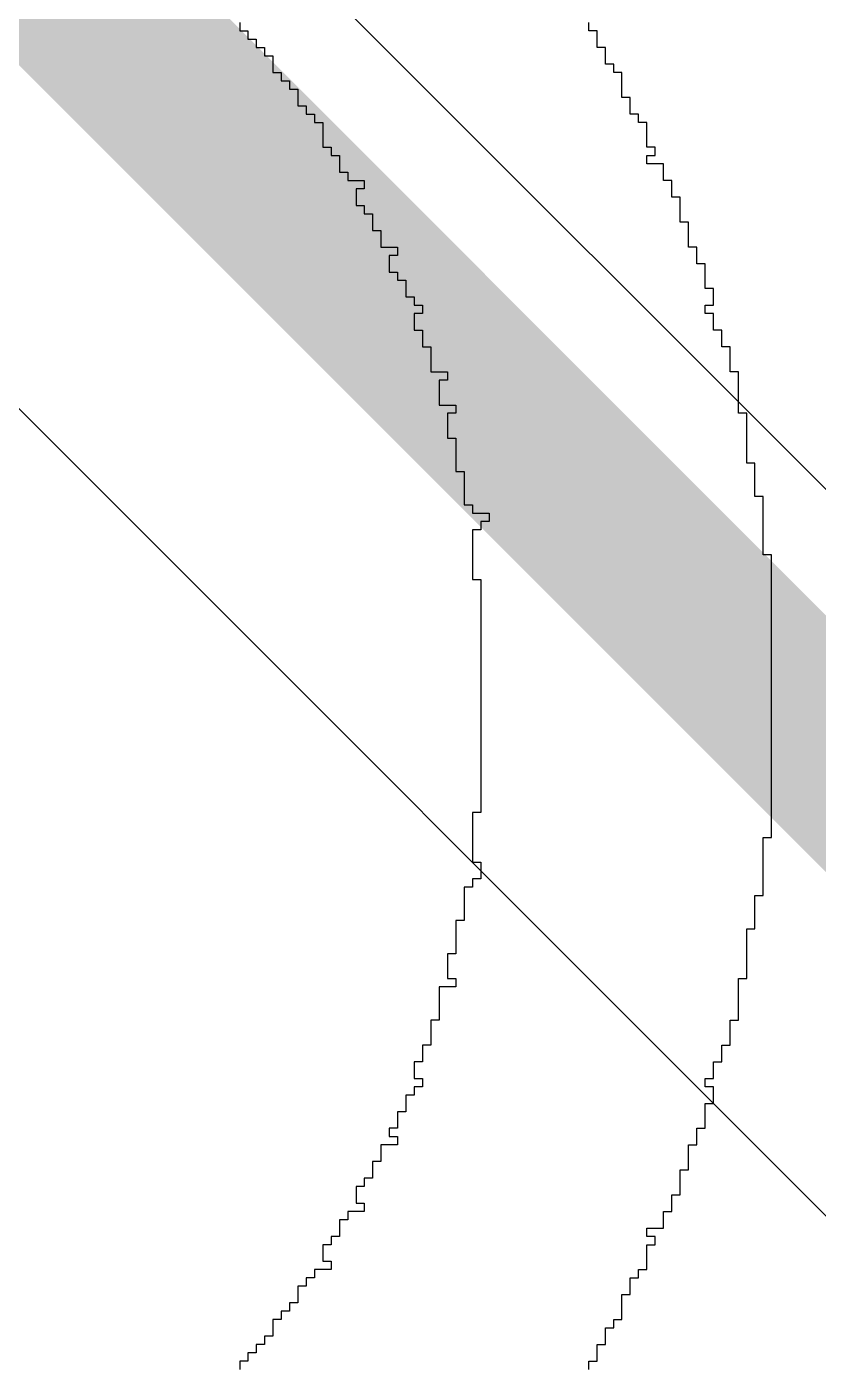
# Model space of a CAD drawing. Header units: millimetres. Extents: x -0.1 to 49.1, y -0.1 to 70.1.
# Drawn here: x 30.185 to 32.364, y 50.904 to 54.588 of the extents above; entities that cross this region are included whole.
import ezdxf

# ---------------------------------------------------------------- set-up
doc = ezdxf.new("R2010")
doc.units = ezdxf.units.MM
doc.layers.add('TopLayer', color=1, linetype='Continuous')
doc.layers.add('TopOverlay', color=2, linetype='Continuous')

msp = doc.modelspace()

# ---------------------------------------------------------------- linework, layer by layer
at = {"layer": 'TopLayer'}
for p, q in [((28.3, 57.4), (35.3, 50.4)), ((34.8, 48.9), (26.9, 56.8))]:
    msp.add_line(p, q, dxfattribs=at)
at = {"layer": 'TopLayer', "const_width": 0.5}
msp.add_lwpolyline([(28, 57), (35.1, 49.9)], dxfattribs=at)
at = {"layer": 'TopOverlay'}
for p, q in [((30.7712, 54.5998), (30.7712, 54.5769)), ((30.7712, 54.5769), (30.794, 54.5769)), ((30.794, 54.5769), (30.794, 54.5541)), ((31.7323, 54.5769), (31.7323, 54.5998)), ((31.7552, 54.5769), (31.7323, 54.5769)), ((31.7552, 54.5541), (31.7552, 54.5769)), ((30.794, 54.5541), (30.8169, 54.5541)), ((30.8169, 54.5541), (30.8169, 54.5312)), ((30.8169, 54.5312), (30.8398, 54.5312)), ((30.8398, 54.5312), (30.8398, 54.5083)), ((31.7552, 54.5312), (31.7552, 54.5541)), ((31.7781, 54.5312), (31.7552, 54.5312)), ((31.7781, 54.5083), (31.7781, 54.5312)), ((30.8398, 54.5083), (30.8627, 54.5083)), ((30.8627, 54.5083), (30.8627, 54.4854)), ((31.7781, 54.4854), (31.7781, 54.5083)), ((30.8627, 54.4854), (30.8627, 54.4625)), ((30.8627, 54.4625), (30.8856, 54.4625)), ((30.8856, 54.4625), (30.8856, 54.4396)), ((31.801, 54.4854), (31.7781, 54.4854)), ((31.801, 54.4625), (31.801, 54.4854)), ((31.8238, 54.4625), (31.801, 54.4625)), ((31.8238, 54.4396), (31.8238, 54.4625)), ((30.8856, 54.4396), (30.9085, 54.4396)), ((30.9085, 54.4396), (30.9085, 54.4168)), ((31.8238, 54.4168), (31.8238, 54.4396)), ((30.9085, 54.4168), (30.9313, 54.4168)), ((30.9313, 54.4168), (30.9313, 54.3939)), ((30.9313, 54.3939), (30.9313, 54.371)), ((31.8238, 54.3939), (31.8238, 54.4168)), ((31.8467, 54.3939), (31.8238, 54.3939)), ((31.8467, 54.371), (31.8467, 54.3939)), ((30.9313, 54.371), (30.9542, 54.371)), ((30.9542, 54.371), (30.9542, 54.3481)), ((30.9542, 54.3481), (30.9771, 54.3481)), ((30.9771, 54.3481), (30.9771, 54.3252)), ((31.8467, 54.3481), (31.8467, 54.371)), ((31.8696, 54.3481), (31.8467, 54.3481)), ((31.8696, 54.3252), (31.8696, 54.3481)), ((30.9771, 54.3252), (31, 54.3252)), ((31, 54.3252), (31, 54.3023)), ((31.8925, 54.3252), (31.8696, 54.3252)), ((31.8925, 54.3023), (31.8925, 54.3252)), ((31, 54.3023), (31, 54.2794)), ((31, 54.2794), (31, 54.2566)), ((31.8925, 54.2794), (31.8925, 54.3023)), ((31.8925, 54.2566), (31.8925, 54.2794)), ((31, 54.2566), (31.0229, 54.2566)), ((31.0229, 54.2566), (31.0229, 54.2337)), ((31.9154, 54.2566), (31.8925, 54.2566)), ((31.9154, 54.2337), (31.9154, 54.2566)), ((31.0229, 54.2337), (31.0458, 54.2337)), ((31.0458, 54.2337), (31.0458, 54.2108)), ((31.0458, 54.2108), (31.0458, 54.1879)), ((31.8925, 54.2108), (31.8925, 54.2337)), ((31.8925, 54.2337), (31.9154, 54.2337)), ((31.9383, 54.2108), (31.8925, 54.2108)), ((31.9383, 54.1879), (31.9383, 54.2108)), ((31.0458, 54.1879), (31.0687, 54.1879)), ((31.0687, 54.1879), (31.0687, 54.165)), ((31.0687, 54.165), (31.1144, 54.165)), ((31.1144, 54.165), (31.1144, 54.1421)), ((31.9383, 54.165), (31.9383, 54.1879)), ((31.9612, 54.165), (31.9383, 54.165)), ((31.9612, 54.1421), (31.9612, 54.165)), ((31.1144, 54.1421), (31.0915, 54.1421)), ((31.0915, 54.1421), (31.0915, 54.1193)), ((31.9612, 54.1193), (31.9612, 54.1421)), ((31.0915, 54.1193), (31.0915, 54.0964)), ((31.0915, 54.0964), (31.1144, 54.0964)), ((31.1144, 54.0964), (31.1144, 54.0735)), ((31.984, 54.1193), (31.9612, 54.1193)), ((31.984, 54.0964), (31.984, 54.1193)), ((31.984, 54.0735), (31.984, 54.0964)), ((31.1144, 54.0735), (31.1373, 54.0735)), ((31.1373, 54.0735), (31.1373, 54.0506)), ((31.984, 54.0506), (31.984, 54.0735)), ((31.1373, 54.0506), (31.1373, 54.0277)), ((31.1373, 54.0277), (31.1602, 54.0277)), ((31.1602, 54.0277), (31.1602, 54.0048)), ((32.0069, 54.0506), (31.984, 54.0506)), ((32.0069, 54.0277), (32.0069, 54.0506)), ((32.0069, 54.0048), (32.0069, 54.0277)), ((31.1602, 54.0048), (31.1602, 53.9819)), ((31.1602, 53.9819), (31.206, 53.9819)), ((31.206, 53.9819), (31.206, 53.9591)), ((32.0069, 53.9819), (32.0069, 54.0048)), ((32.0298, 53.9819), (32.0069, 53.9819)), ((32.0298, 53.9591), (32.0298, 53.9819)), ((31.206, 53.9591), (31.1831, 53.9591)), ((31.1831, 53.9591), (31.1831, 53.9362)), ((32.0298, 53.9362), (32.0298, 53.9591)), ((31.1831, 53.9362), (31.1831, 53.9133)), ((31.1831, 53.9133), (31.206, 53.9133)), ((31.206, 53.9133), (31.206, 53.8904)), ((32.0527, 53.9362), (32.0298, 53.9362)), ((32.0527, 53.9133), (32.0527, 53.9362)), ((32.0527, 53.8904), (32.0527, 53.9133)), ((31.206, 53.8904), (31.2288, 53.8904)), ((31.2288, 53.8904), (31.2288, 53.8675)), ((31.2288, 53.8675), (31.2288, 53.8446)), ((32.0527, 53.8675), (32.0527, 53.8904)), ((32.0756, 53.8675), (32.0527, 53.8675)), ((32.0756, 53.8446), (32.0756, 53.8675)), ((31.2288, 53.8446), (31.2517, 53.8446)), ((31.2517, 53.8446), (31.2517, 53.8218)), ((32.0756, 53.8218), (32.0756, 53.8446)), ((31.2517, 53.8218), (31.2746, 53.8218)), ((31.2746, 53.7989), (31.2517, 53.7989)), ((31.2517, 53.7989), (31.2517, 53.776)), ((31.2746, 53.8218), (31.2746, 53.7989)), ((32.0527, 53.7989), (32.0527, 53.8218)), ((32.0527, 53.8218), (32.0756, 53.8218)), ((32.0756, 53.7989), (32.0527, 53.7989)), ((32.0756, 53.776), (32.0756, 53.7989)), ((31.2517, 53.776), (31.2517, 53.7531)), ((32.0756, 53.7531), (32.0756, 53.776)), ((31.2517, 53.7531), (31.2746, 53.7531)), ((31.2746, 53.7531), (31.2746, 53.7302)), ((31.2746, 53.7302), (31.2746, 53.7073)), ((32.0985, 53.7531), (32.0756, 53.7531)), ((32.0985, 53.7302), (32.0985, 53.7531)), ((32.0985, 53.7073), (32.0985, 53.7302)), ((31.2746, 53.7073), (31.2975, 53.7073)), ((31.2975, 53.7073), (31.2975, 53.6844)), ((31.2975, 53.6844), (31.2975, 53.6616)), ((32.1214, 53.7073), (32.0985, 53.7073)), ((32.1214, 53.6844), (32.1214, 53.7073)), ((32.1214, 53.6616), (32.1214, 53.6844)), ((31.2975, 53.6616), (31.2975, 53.6387)), ((32.1214, 53.6387), (32.1214, 53.6616)), ((31.2975, 53.6387), (31.3433, 53.6387)), ((31.3433, 53.6158), (31.3204, 53.6158)), ((31.3204, 53.6158), (31.3204, 53.5929)), ((31.3433, 53.6387), (31.3433, 53.6158)), ((32.1442, 53.6387), (32.1214, 53.6387)), ((32.1442, 53.6158), (32.1442, 53.6387)), ((32.1442, 53.5929), (32.1442, 53.6158)), ((31.3204, 53.5929), (31.3204, 53.57)), ((32.1442, 53.57), (32.1442, 53.5929)), ((31.3204, 53.57), (31.3204, 53.5471)), ((31.3204, 53.5471), (31.3662, 53.5471)), ((31.3662, 53.5471), (31.3662, 53.5243)), ((32.1442, 53.5471), (32.1442, 53.57)), ((32.1442, 53.5243), (32.1442, 53.5471)), ((31.3662, 53.5243), (31.3433, 53.5243)), ((31.3433, 53.5243), (31.3433, 53.5014)), ((31.3433, 53.5014), (31.3433, 53.4785)), ((32.1671, 53.5243), (32.1442, 53.5243)), ((32.1671, 53.5014), (32.1671, 53.5243)), ((32.1671, 53.4785), (32.1671, 53.5014)), ((31.3433, 53.4785), (31.3433, 53.4556)), ((32.1671, 53.4556), (32.1671, 53.4785)), ((31.3433, 53.4556), (31.3662, 53.4556)), ((31.3662, 53.4556), (31.3662, 53.4327)), ((31.3662, 53.4327), (31.3662, 53.4098)), ((32.1671, 53.4327), (32.1671, 53.4556)), ((32.1671, 53.4098), (32.1671, 53.4327)), ((31.3662, 53.4098), (31.3662, 53.3869)), ((32.1671, 53.3869), (32.1671, 53.4098)), ((31.3662, 53.3869), (31.3662, 53.3641)), ((31.3662, 53.3641), (31.389, 53.3641)), ((31.389, 53.3641), (31.389, 53.3412)), ((32.19, 53.3869), (32.1671, 53.3869)), ((32.19, 53.3641), (32.19, 53.3869)), ((32.19, 53.3412), (32.19, 53.3641)), ((31.389, 53.3412), (31.389, 53.3183)), ((31.389, 53.3183), (31.389, 53.2954)), ((32.19, 53.3183), (32.19, 53.3412)), ((32.19, 53.2954), (32.19, 53.3183)), ((31.389, 53.2954), (31.389, 53.2725)), ((32.2129, 53.2954), (32.19, 53.2954)), ((32.2129, 53.2725), (32.2129, 53.2954)), ((31.389, 53.2725), (31.4119, 53.2725)), ((31.4119, 53.2725), (31.4119, 53.2496)), ((31.4119, 53.2496), (31.4577, 53.2496)), ((31.4577, 53.2496), (31.4577, 53.2267)), ((32.2129, 53.2496), (32.2129, 53.2725)), ((32.2129, 53.2267), (32.2129, 53.2496)), ((31.4348, 53.2039), (31.4119, 53.2039)), ((31.4119, 53.2039), (31.4119, 53.181)), ((31.4577, 53.2267), (31.4348, 53.2267)), ((31.4348, 53.2267), (31.4348, 53.2039)), ((32.2129, 53.2039), (32.2129, 53.2267)), ((32.2129, 53.181), (32.2129, 53.2039)), ((31.4119, 53.181), (31.4119, 53.1581)), ((32.2129, 53.1581), (32.2129, 53.181)), ((31.4119, 53.1581), (31.4119, 53.1352)), ((31.4119, 53.1352), (31.4119, 53.1123)), ((32.2129, 53.1352), (32.2129, 53.1581)), ((32.2358, 53.1352), (32.2129, 53.1352)), ((32.2358, 53.1123), (32.2358, 53.1352)), ((31.4119, 53.1123), (31.4119, 53.0894)), ((32.2358, 53.0894), (32.2358, 53.1123)), ((31.4119, 53.0894), (31.4119, 53.0666)), ((31.4119, 53.0666), (31.4348, 53.0666)), ((31.4348, 53.0666), (31.4348, 53.0437)), ((32.2358, 53.0666), (32.2358, 53.0894)), ((32.2358, 53.0437), (32.2358, 53.0666)), ((31.4348, 53.0437), (31.4348, 53.0208)), ((31.4348, 53.0208), (31.4348, 52.9979)), ((32.2358, 53.0208), (32.2358, 53.0437)), ((32.2358, 52.9979), (32.2358, 53.0208)), ((31.4348, 52.9979), (31.4348, 52.975)), ((32.2358, 52.975), (32.2358, 52.9979)), ((31.4348, 52.975), (31.4348, 52.9521)), ((31.4348, 52.9521), (31.4348, 52.9292)), ((32.2358, 52.9521), (32.2358, 52.975)), ((32.2358, 52.9292), (32.2358, 52.9521)), ((31.4348, 52.9292), (31.4348, 52.9064)), ((32.2358, 52.9064), (32.2358, 52.9292)), ((31.4348, 52.9064), (31.4348, 52.8835)), ((31.4348, 52.8835), (31.4348, 52.8606)), ((32.2358, 52.8835), (32.2358, 52.9064)), ((32.2358, 52.8606), (32.2358, 52.8835)), ((31.4348, 52.8606), (31.4348, 52.8377)), ((31.4348, 52.8377), (31.4348, 52.8148)), ((32.2358, 52.8377), (32.2358, 52.8606)), ((32.2358, 52.8148), (32.2358, 52.8377)), ((31.4348, 52.8148), (31.4348, 52.7919)), ((32.2358, 52.7919), (32.2358, 52.8148)), ((31.4348, 52.7919), (31.4348, 52.7691)), ((31.4348, 52.7691), (31.4348, 52.7462)), ((32.2358, 52.7691), (32.2358, 52.7919)), ((32.2358, 52.7462), (32.2358, 52.7691)), ((31.4348, 52.7462), (31.4348, 52.7233)), ((32.2358, 52.7233), (32.2358, 52.7462)), ((31.4348, 52.7233), (31.4348, 52.7004)), ((31.4348, 52.7004), (31.4348, 52.6775)), ((32.2358, 52.7004), (32.2358, 52.7233)), ((32.2358, 52.6775), (32.2358, 52.7004)), ((31.4348, 52.6775), (31.4348, 52.6546)), ((31.4348, 52.6546), (31.4348, 52.6317)), ((32.2358, 52.6546), (32.2358, 52.6775)), ((32.2358, 52.6317), (32.2358, 52.6546)), ((31.4348, 52.6317), (31.4348, 52.6089)), ((32.2358, 52.6089), (32.2358, 52.6317)), ((31.4348, 52.6089), (31.4348, 52.586)), ((31.4348, 52.586), (31.4348, 52.5631)), ((32.2358, 52.586), (32.2358, 52.6089)), ((32.2358, 52.5631), (32.2358, 52.586)), ((31.4348, 52.5631), (31.4348, 52.5402)), ((31.4348, 52.5402), (31.4348, 52.5173)), ((32.2358, 52.5402), (32.2358, 52.5631)), ((32.2358, 52.5173), (32.2358, 52.5402)), ((31.4348, 52.5173), (31.4348, 52.4944)), ((32.2358, 52.4944), (32.2358, 52.5173)), ((31.4348, 52.4944), (31.4348, 52.4716)), ((31.4348, 52.4716), (31.4348, 52.4487)), ((32.2358, 52.4716), (32.2358, 52.4944)), ((32.2358, 52.4487), (32.2358, 52.4716)), ((31.4348, 52.4487), (31.4348, 52.4258)), ((32.2358, 52.4258), (32.2358, 52.4487)), ((31.4348, 52.4258), (31.4119, 52.4258)), ((31.4119, 52.4258), (31.4119, 52.4029)), ((31.4119, 52.4029), (31.4119, 52.38)), ((32.2358, 52.4029), (32.2358, 52.4258)), ((32.2358, 52.38), (32.2358, 52.4029)), ((31.4119, 52.38), (31.4119, 52.3571)), ((31.4119, 52.3571), (31.4119, 52.3342)), ((32.2129, 52.3342), (32.2129, 52.3571)), ((32.2129, 52.3571), (32.2358, 52.3571)), ((32.2358, 52.3571), (32.2358, 52.38)), ((31.4119, 52.3342), (31.4119, 52.3114)), ((32.2129, 52.3114), (32.2129, 52.3342)), ((31.4119, 52.3114), (31.4119, 52.2885)), ((31.4119, 52.2885), (31.4348, 52.2885)), ((31.4348, 52.2885), (31.4348, 52.2656)), ((32.2129, 52.2885), (32.2129, 52.3114)), ((32.2129, 52.2656), (32.2129, 52.2885)), ((31.4348, 52.2656), (31.4348, 52.2427)), ((32.2129, 52.2427), (32.2129, 52.2656)), ((31.4119, 52.2198), (31.389, 52.2198)), ((31.389, 52.2198), (31.389, 52.1969)), ((31.4348, 52.2427), (31.4119, 52.2427)), ((31.4119, 52.2427), (31.4119, 52.2198)), ((32.2129, 52.2198), (32.2129, 52.2427)), ((32.2129, 52.1969), (32.2129, 52.2198)), ((31.389, 52.1969), (31.389, 52.1741)), ((31.389, 52.1741), (31.389, 52.1512)), ((32.19, 52.1741), (32.19, 52.1969)), ((32.19, 52.1969), (32.2129, 52.1969)), ((32.19, 52.1512), (32.19, 52.1741)), ((31.389, 52.1512), (31.389, 52.1283)), ((32.19, 52.1283), (32.19, 52.1512)), ((31.389, 52.1283), (31.3662, 52.1283)), ((31.3662, 52.1283), (31.3662, 52.1054)), ((31.3662, 52.1054), (31.3662, 52.0825)), ((32.1671, 52.0825), (32.1671, 52.1054)), ((32.1671, 52.1054), (32.19, 52.1054)), ((32.19, 52.1054), (32.19, 52.1283)), ((31.3662, 52.0825), (31.3662, 52.0596)), ((32.1671, 52.0596), (32.1671, 52.0825)), ((31.3662, 52.0367), (31.3433, 52.0367)), ((31.3433, 52.0367), (31.3433, 52.0139)), ((31.3662, 52.0596), (31.3662, 52.0367)), ((32.1671, 52.0367), (32.1671, 52.0596)), ((32.1671, 52.0139), (32.1671, 52.0367)), ((31.3433, 52.0139), (31.3433, 51.991)), ((31.3433, 51.991), (31.3433, 51.9681)), ((32.1671, 51.991), (32.1671, 52.0139)), ((32.1671, 51.9681), (32.1671, 51.991)), ((31.3433, 51.9681), (31.3662, 51.9681)), ((31.3662, 51.9681), (31.3662, 51.9452)), ((32.1442, 51.9452), (32.1442, 51.9681)), ((32.1442, 51.9681), (32.1671, 51.9681)), ((31.3662, 51.9452), (31.3204, 51.9452)), ((31.3204, 51.9452), (31.3204, 51.9223)), ((31.3204, 51.9223), (31.3204, 51.8994)), ((32.1442, 51.9223), (32.1442, 51.9452)), ((32.1442, 51.8994), (32.1442, 51.9223)), ((31.3204, 51.8994), (31.3204, 51.8765)), ((32.1442, 51.8765), (32.1442, 51.8994)), ((31.3204, 51.8537), (31.2975, 51.8537)), ((31.2975, 51.8537), (31.2975, 51.8308)), ((31.3204, 51.8765), (31.3204, 51.8537)), ((32.1214, 51.8308), (32.1214, 51.8537)), ((32.1214, 51.8537), (32.1442, 51.8537)), ((32.1442, 51.8537), (32.1442, 51.8765)), ((31.2975, 51.8308), (31.2975, 51.8079)), ((31.2975, 51.8079), (31.2975, 51.785)), ((32.1214, 51.8079), (32.1214, 51.8308)), ((32.1214, 51.785), (32.1214, 51.8079)), ((31.2975, 51.785), (31.2746, 51.785)), ((31.2746, 51.785), (31.2746, 51.7621)), ((32.0985, 51.7621), (32.0985, 51.785)), ((32.0985, 51.785), (32.1214, 51.785)), ((31.2746, 51.7392), (31.2517, 51.7392)), ((31.2517, 51.7392), (31.2517, 51.7164)), ((31.2746, 51.7621), (31.2746, 51.7392)), ((32.0756, 51.7164), (32.0756, 51.7392)), ((32.0756, 51.7392), (32.0985, 51.7392)), ((32.0985, 51.7392), (32.0985, 51.7621)), ((31.2517, 51.7164), (31.2517, 51.6935)), ((31.2517, 51.6935), (31.2746, 51.6935)), ((31.2746, 51.6935), (31.2746, 51.6706)), ((32.0527, 51.6706), (32.0527, 51.6935)), ((32.0527, 51.6935), (32.0756, 51.6935)), ((32.0756, 51.6935), (32.0756, 51.7164)), ((31.2746, 51.6706), (31.2517, 51.6706)), ((31.2517, 51.6706), (31.2517, 51.6477)), ((32.0756, 51.6706), (32.0527, 51.6706)), ((32.0756, 51.6477), (32.0756, 51.6706)), ((31.2517, 51.6477), (31.2288, 51.6477)), ((31.2288, 51.6477), (31.2288, 51.6248)), ((31.2288, 51.6248), (31.2288, 51.6019)), ((32.0527, 51.6019), (32.0527, 51.6248)), ((32.0527, 51.6248), (32.0756, 51.6248)), ((32.0756, 51.6248), (32.0756, 51.6477)), ((31.2288, 51.6019), (31.206, 51.6019)), ((31.206, 51.6019), (31.206, 51.579)), ((32.0527, 51.579), (32.0527, 51.6019)), ((31.206, 51.5562), (31.1831, 51.5562)), ((31.1831, 51.5562), (31.1831, 51.5333)), ((31.206, 51.579), (31.206, 51.5562)), ((32.0298, 51.5333), (32.0298, 51.5562)), ((32.0298, 51.5562), (32.0527, 51.5562)), ((32.0527, 51.5562), (32.0527, 51.579)), ((31.206, 51.5104), (31.1602, 51.5104)), ((31.1602, 51.5104), (31.1602, 51.4875)), ((31.1831, 51.5333), (31.206, 51.5333)), ((31.206, 51.5333), (31.206, 51.5104)), ((32.0069, 51.4875), (32.0069, 51.5104)), ((32.0069, 51.5104), (32.0298, 51.5104)), ((32.0298, 51.5104), (32.0298, 51.5333)), ((31.1602, 51.4875), (31.1602, 51.4646)), ((32.0069, 51.4646), (32.0069, 51.4875)), ((31.1602, 51.4646), (31.1373, 51.4646)), ((31.1373, 51.4646), (31.1373, 51.4417)), ((31.1373, 51.4417), (31.1373, 51.4189)), ((31.984, 51.4189), (31.984, 51.4417)), ((31.984, 51.4417), (32.0069, 51.4417)), ((32.0069, 51.4417), (32.0069, 51.4646)), ((31.1373, 51.4189), (31.1144, 51.4189)), ((31.1144, 51.4189), (31.1144, 51.396)), ((31.984, 51.396), (31.984, 51.4189)), ((31.1144, 51.396), (31.0915, 51.396)), ((31.0915, 51.396), (31.0915, 51.3731)), ((31.0915, 51.3731), (31.0915, 51.3502)), ((31.9612, 51.3502), (31.9612, 51.3731)), ((31.9612, 51.3731), (31.984, 51.3731)), ((31.984, 51.3731), (31.984, 51.396)), ((31.1144, 51.3273), (31.0687, 51.3273)), ((31.0687, 51.3273), (31.0687, 51.3044)), ((31.0915, 51.3502), (31.1144, 51.3502)), ((31.1144, 51.3502), (31.1144, 51.3273)), ((31.9383, 51.3044), (31.9383, 51.3273)), ((31.9383, 51.3273), (31.9612, 51.3273)), ((31.9612, 51.3273), (31.9612, 51.3502)), ((31.0687, 51.3044), (31.0458, 51.3044)), ((31.0458, 51.3044), (31.0458, 51.2815)), ((31.9383, 51.2815), (31.9383, 51.3044)), ((31.0458, 51.2587), (31.0229, 51.2587)), ((31.0229, 51.2587), (31.0229, 51.2358)), ((31.0458, 51.2815), (31.0458, 51.2587)), ((31.8925, 51.2587), (31.8925, 51.2815)), ((31.8925, 51.2815), (31.9383, 51.2815)), ((31.9154, 51.2587), (31.8925, 51.2587)), ((31.9154, 51.2358), (31.9154, 51.2587)), ((31.0229, 51.2358), (31, 51.2358)), ((31, 51.2358), (31, 51.2129)), ((31.8925, 51.2129), (31.8925, 51.2358)), ((31.8925, 51.2358), (31.9154, 51.2358)), ((31, 51.2129), (31, 51.19)), ((31, 51.19), (31.0229, 51.19)), ((31.0229, 51.19), (31.0229, 51.1671)), ((31.8925, 51.19), (31.8925, 51.2129)), ((31.8925, 51.1671), (31.8925, 51.19)), ((30.9771, 51.1442), (30.9542, 51.1442)), ((30.9542, 51.1442), (30.9542, 51.1214)), ((31.0229, 51.1671), (30.9771, 51.1671)), ((30.9771, 51.1671), (30.9771, 51.1442)), ((31.8467, 51.1214), (31.8467, 51.1442)), ((31.8467, 51.1442), (31.8696, 51.1442)), ((31.8696, 51.1442), (31.8696, 51.1671)), ((31.8696, 51.1671), (31.8925, 51.1671)), ((30.9542, 51.1214), (30.9313, 51.1214)), ((30.9313, 51.1214), (30.9313, 51.0985)), ((31.8467, 51.0985), (31.8467, 51.1214)), ((30.9313, 51.0756), (30.9085, 51.0756)), ((30.9085, 51.0756), (30.9085, 51.0527)), ((30.9313, 51.0985), (30.9313, 51.0756)), ((31.8238, 51.0756), (31.8238, 51.0985)), ((31.8238, 51.0985), (31.8467, 51.0985)), ((31.8238, 51.0527), (31.8238, 51.0756)), ((30.8856, 51.0298), (30.8627, 51.0298)), ((30.8627, 51.0298), (30.8627, 51.0069)), ((30.9085, 51.0527), (30.8856, 51.0527)), ((30.8856, 51.0527), (30.8856, 51.0298)), ((31.801, 51.0069), (31.801, 51.0298)), ((31.801, 51.0298), (31.8238, 51.0298)), ((31.8238, 51.0298), (31.8238, 51.0527)), ((30.8627, 51.0069), (30.8627, 50.984)), ((31.7781, 50.984), (31.7781, 51.0069)), ((31.7781, 51.0069), (31.801, 51.0069)), ((30.8398, 50.9612), (30.8169, 50.9612)), ((30.8169, 50.9612), (30.8169, 50.9383)), ((30.8627, 50.984), (30.8398, 50.984)), ((30.8398, 50.984), (30.8398, 50.9612)), ((31.7552, 50.9383), (31.7552, 50.9612)), ((31.7552, 50.9612), (31.7781, 50.9612)), ((31.7781, 50.9612), (31.7781, 50.984)), ((30.8169, 50.9383), (30.794, 50.9383)), ((30.794, 50.9383), (30.794, 50.9154)), ((31.7552, 50.9154), (31.7552, 50.9383)), ((30.794, 50.9154), (30.7712, 50.9154)), ((30.7712, 50.9154), (30.7712, 50.8925)), ((31.7323, 50.8925), (31.7323, 50.9154)), ((31.7323, 50.9154), (31.7552, 50.9154))]:
    msp.add_line(p, q, dxfattribs=at)

doc.saveas('drawing.dxf')
